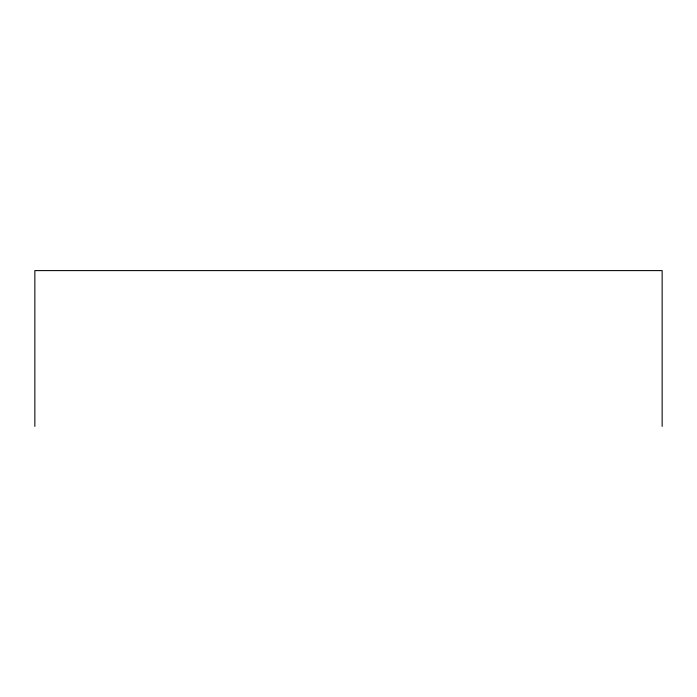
<?xml version="1.0" encoding="UTF-8"?>
<svg xmlns="http://www.w3.org/2000/svg" width="697" height="697" viewBox="0 0 697 697"><rect width="100%" height="100%" fill="white"/><g stroke="black" fill="none" stroke-linecap="round" stroke-linejoin="round"><path stroke-width="1.05" d="M662.15 426.398L662.15 270.602L34.85 270.602L34.85 426.398"/></g></svg>
